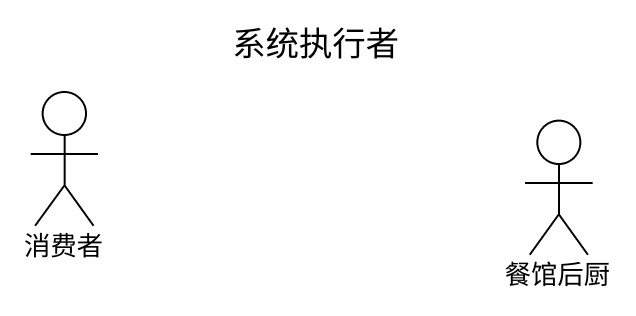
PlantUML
@startuml
title 系统执行者
actor 消费者
actor 餐馆后厨
@enduml
